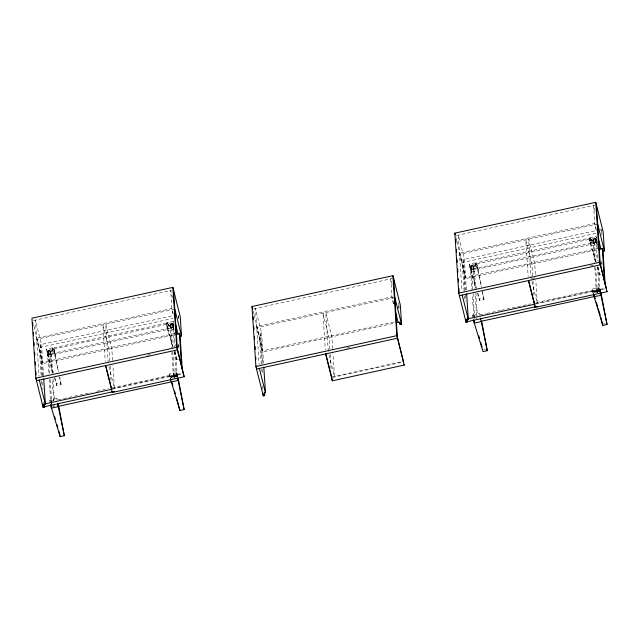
<?xml version="1.0" encoding="UTF-8"?>
<svg xmlns="http://www.w3.org/2000/svg" width="639" height="639" viewBox="0 0 639 639"><rect width="100%" height="100%" fill="white"/><g stroke="black" fill="none" stroke-linecap="round" stroke-linejoin="round"><path stroke-width="0.48" stroke-dasharray="3.19 2.4" d="M50.521 354.349C58.804 353.926 53.964 349.749 48.556 353.111L48.724 355.691A1.158 1.054 -3.7 0 0 50.106 356.466A1.158 1.054 -3.7 0 0 50.976 355.196L49.978 350.763L49.251 350.372M471.75 268.668L470.943 266.016L475.592 265.001L475.384 264.354L475.656 265.96L473.259 266.487M594.893 242.74C587.153 246.071 590.316 239.705 596.315 240.759L596.355 241.111M594.182 238.698C596.762 235.727 585.468 241.742 593.615 240.168L594.126 242.277M173.033 325.738A1.158 1.054 -3.7 0 0 171.651 324.963A1.158 1.054 -3.7 0 0 170.781 326.233L170.733 324.604M170.685 324.987L171.276 323.685M593.631 239.561L593.679 241.191A1.158 1.054 -3.7 0 1 594.55 239.921A1.158 1.054 -3.7 0 1 595.931 240.695L595.484 238.906L593.232 239.393L594.23 243.834A1.158 1.054 -3.7 0 0 595.612 244.609A1.158 1.054 -3.7 0 0 596.483 243.339L595.484 238.906M50.257 351.258L50.425 352.552A1.158 1.054 -3.7 0 0 49.043 351.777A1.158 1.054 -3.7 0 0 48.173 353.047L48.069 350.587M48.213 350.555L48.7 353.079L49.499 354.086M50.848 354.118L50.872 353.583L51.008 355.468M472.157 265.321L472.884 265.664L473.323 267.501A1.158 1.054 -3.7 0 0 471.941 266.727A1.158 1.054 -3.7 0 0 471.071 267.997L470.919 265.76L471.694 265.169M471.111 265.504L471.702 268.308L472.708 269.195M596.954 290.841L596.93 291.376L594.534 291.903L594.31 291.272L594.597 292.862L599.246 291.847L598.631 287.478L599.614 287.262L600.684 291.528M51.623 403.257L51.487 404.199M51.767 403.225L51.623 404.167L51.016 401.596M593.751 239.234L593.471 240.2M596.299 241.374L595.995 242.069M173.281 326.745L172.586 327.623M470.975 265.6L471.989 265.201M473.619 269.251L473.914 268.5L472.884 265.664L469.673 267.022L475.927 288.293M172.714 327.368L173.281 325.842M593.799 238.946L594.454 238.419M594.174 238.643L593.615 240.232M595.612 242.317L596.203 241.087L595.556 238.507M595.995 242.013L595.34 242.54M171.276 323.749L172.139 323.302M172.434 327.591L172.857 327.336M48.668 353.447L48.045 351.067L52.694 350.052L52.486 349.405L52.757 351.011L50.361 351.53M54.89 353.391L54.682 352.744M171.699 323.342L172.131 323.238C168.177 321.944 165.932 326.96 170.709 325.219L171.332 327.559M173.816 326.649C164.598 329.892 169.023 329.844 166.364 322.879L173.417 321.337L174.056 323.893M473.419 269.299C481.59 268.987 477.165 264.658 471.462 268.068L471.622 270.64A1.158 1.054 -3.7 0 0 473.012 271.423A1.158 1.054 -3.7 0 0 473.882 270.153L472.876 265.712M174.048 375.804C178.089 375.341 175.597 378.568 171.691 377.913L171.18 375.157L169.774 375.468L169.67 373.847L173.473 373.016L174.543 378.472M473.763 269.155L472.876 269.378L471.742 268.612M171.843 323.31L170.893 323.997L170.573 325.243M172.147 327.743L172.578 327.559M594.31 238.451L594.741 238.267M595.045 242.692L595.476 242.508M595.484 242.572L594.262 242.66M171.859 327.815L172.282 327.711M172.29 327.775L171.356 327.711M594.605 238.299L595.037 238.195M594.757 242.772L595.189 242.668M33.532 320.546L171.572 290.362M456.43 235.495L595.476 205.095M174.759 309.124L36.655 339.325L42.757 363.631L175.126 334.684M42.094 375.42L40.105 344.748L173.353 315.61M597.665 224.081L459.553 254.274L465.655 278.58L597.058 249.849M41.12 375.141L39.338 347.616L173.017 318.382M53.021 373.344L48.061 357.185L46.583 349.07L53.628 347.528L58.604 371.235M166.388 323.174L53.644 347.832L54.93 352.944L167.674 328.294L166.364 322.879M52.757 351.011L52.246 348.255L53.628 347.528M166.396 323.294L167.801 322.991L168.257 324.78L172.905 323.765L173.425 325.866M52.31 349.221L53.716 348.91L55.01 354.15L167.745 329.492L166.459 324.261L167.865 323.949L167.801 322.991M53.724 349.03L166.467 324.38M48.404 350.3L52.486 349.405M464.992 290.37L463.003 259.698L596.251 230.567M599.701 229.808L601.115 229.497L601.539 231.206M48.724 355.691L47.725 351.25C50.042 348.423 52.654 354.501 49.97 354.365M170.325 324.444L172.586 323.949L173.584 328.39A1.158 1.054 -3.7 0 1 172.714 329.66A1.158 1.054 -3.7 0 1 171.332 328.885L170.325 324.444L171.731 327.831M46.775 352.073L47.757 351.857M50.018 351.362L53.82 350.531L53.716 348.91M172.522 346.202L166.563 325.874L170.365 325.043M173.417 321.337L173.608 324.332L172.618 324.548L172.586 323.949M464.09 291.072L462.237 262.565L596.89 233.123M167.354 327.136L173.449 326.162M253.595 308.861L392.642 278.452M167.626 328.742L171.995 327.783M469.673 267.022L469.481 264.027L476.526 262.485L477.828 267.901L590.572 243.243L589.286 238.131L476.55 262.781M596.323 240.823L595.804 238.714L591.155 239.737L590.708 237.94L589.294 238.251L589.27 237.828L596.315 236.286L596.746 237.996M475.656 265.96L475.144 263.212L476.526 262.485M475.208 264.171L476.614 263.859L477.908 269.099L590.652 244.449L589.358 239.21L590.763 238.898L590.708 237.94M476.622 263.979L589.366 239.329M471.302 265.249L475.384 264.354M472.916 266.311L476.718 265.481L476.614 263.859M595.708 262.102L589.462 240.831L593.264 240M595.524 239.505L596.506 239.29L596.315 236.286M175.046 333.486L42.677 362.433L36.575 338.127L171.867 308.541L173.273 314.148M477.812 267.597L470.767 269.139L470.959 272.142L478.004 270.601L477.812 267.597L481.694 287.167M597.601 241.406L590.556 242.948L590.748 245.943L597.792 244.402L596.506 239.29M473.906 270.425L473.779 268.532L477.581 267.701L477.788 268.348M594.23 242.516L590.324 243.044L590.524 243.691M597.952 248.435L465.583 277.382L459.473 253.076L594.765 223.498L596.642 230.975M394.822 297.439L256.718 327.639L262.821 351.945L394.215 323.206M147.218 355.284L150.133 354.653M262.142 363.535L260.169 333.063L261.583 332.751L255.472 308.445L259.107 364.486M261.247 364.438L259.402 335.93L260.816 335.619L260.169 333.063M532.239 278.524L535.155 277.885M590.516 265.776L593.423 265.145M60.929 382.977L61.048 384.774L56.823 385.7L56.703 383.903L60.929 382.977L59.762 377.106M178.297 359.134L176.604 359.501L176.492 357.704L178.185 357.337M483.835 297.926L483.947 299.723L479.721 300.649L479.601 298.852L483.835 297.926L482.469 291.08M601.195 274.091L599.51 274.458L599.39 272.661L601.083 272.286M394.143 322.008L262.741 350.739L256.638 326.441L391.931 296.855L393.808 304.332M50.074 403.041L49.882 400.046L50.864 399.83L51.591 402.706M51.36 402.219L50.904 400.429L53.165 399.934L53.125 399.335L56.927 398.504L57.358 400.206M176.348 376.89L176.22 374.917A1.158 1.054 -3.7 0 0 174.83 374.134A1.158 1.054 -3.7 0 0 173.96 375.405L173.512 373.615L176.715 372.305L178.001 377.425M57.997 399.79L91.042 392.562M96.872 391.284L108.534 388.736M112.424 387.889L169.766 375.349L170.621 378.759M111.553 388.72L183.433 373.008M176.715 372.305L176.907 375.309L169.862 376.85L171.244 376.115M112.504 389.087L182.498 373.815M171.691 377.913C170.869 375.213 171.883 377.473 174.032 376.427L173.936 375.133M52.861 406.053L54.595 405.677M52.773 406.763L54.603 406.364M472.98 317.99L472.78 314.995L473.771 314.779L474.729 318.613M594.534 291.903L594.086 290.114L592.673 290.418L592.569 288.804L596.371 287.973L597.337 291.807A1.158 1.054 -3.7 0 0 597.617 292.287M599.118 289.866A1.158 1.054 -3.7 0 0 597.737 289.092A1.158 1.054 -3.7 0 0 596.866 290.362L596.411 288.572L598.671 288.077M479.929 314.955L485.76 313.677M486.726 313.469L500.337 310.49M501.311 310.274L530.466 303.9M536.297 302.63L592.665 290.298L593.399 293.301M534.46 303.677L606.331 287.957M593.192 293.509L592.736 291.384L594.142 291.072L594.086 290.114M535.905 303.964L604.957 288.868L605.389 290.569M594.326 291.256L597.289 290.609M592.76 291.799L599.813 290.258L599.614 287.262M346.881 348.063L349.797 347.424M331.617 377.034L403.489 361.323M332.631 377.425L402.562 362.129M483.755 349.637L485.44 349.269M603.535 323.446L605.229 323.078M48.404 350.356L49.083 350.244M598.447 290.841L597.281 290.553L596.786 291.408M174.639 375.612L173.864 376.203L174.231 377.825M594.893 238.227L595.308 238.267M171.995 323.27L172.402 323.31M471.558 265.265L472.461 265.544M472.876 269.323L473.307 269.315M597.401 290.593L598.727 291.057M48.652 350.252L49.259 350.428M50.409 354.365L49.666 354.278M174.495 375.644L174.926 375.636M471.846 265.225L472.293 265.297M472.564 269.227L473.012 269.291M174.79 375.668L175.541 375.892M48.947 350.276L49.698 350.499M49.978 354.429L48.844 353.655M594.629 242.788L594.23 242.453M172.258 323.286L172.802 323.582M49.363 354.118L49.802 354.246M598.439 290.785L598.959 291.304M175.405 375.924L176.204 376.922M49.562 350.587L50.257 351.322M594.406 242.692L593.232 239.393M172.49 323.382L174.191 329.604L167.849 330.994L167.65 327.991L173.177 346.562M598.583 291.088L599.102 291.879M472.74 265.696L474.481 271.367L475.56 288.013M598.959 291.24L599.246 291.847M590.947 239.09L591.155 239.737M168.049 324.133L168.257 324.78M595.7 238.475L597.201 260.984M172.802 323.526L174.359 347.009M597.169 266.854L599.51 274.458M477.381 293.045L479.721 300.649M174.271 351.905L176.604 359.501M54.483 378.096L56.823 385.7M596.355 262.445L589.27 237.828M597.737 267.086L599.39 272.661M476.566 288.636L469.481 264.027M477.948 293.285L479.601 298.852M174.559 351.21L176.492 357.704M53.388 372.761L46.583 349.07M54.77 377.401L56.703 383.903M595.013 211.11L593.599 205.502L594.845 224.696L596.722 232.173M595.804 239.441L597.09 244.561L597.473 250.432M590.763 238.898L591.219 240.695M599.813 290.258L600.237 291.967M599.981 291.68L598.911 287.414L597.577 266.854M598.631 287.478L599.789 294.148M597.161 292.295L596.091 288.029L594.574 264.538M594.142 291.072L594.597 292.862M592.569 288.804L593.855 293.916M592.736 291.384L593.703 295.218M531.88 281.559L537.279 303.062L535.801 280.305M476.718 265.481L481.375 287.103M475.144 263.212L475.592 265.001M470.624 266.207L471.622 270.64M463.003 259.698L463.65 262.262L465.448 289.962M476.734 315.93L474.977 293.668M476.574 317.639L476.918 318.997M455.974 237.62L456.701 240.504M456.941 241.462L462.237 262.565M473.914 316.545L472.157 294.283M472.78 314.995L473.211 316.704M392.17 284.475L390.764 278.868L392.003 298.054L393.888 305.53M329.037 354.917L334.437 376.419L332.967 353.663M253.14 310.985L253.859 313.861M254.098 314.819L259.402 335.93M178.425 315.402L179.048 320.075M172.578 298.03L170.701 290.553L171.939 309.739L173.353 315.346M173.608 324.332L174.04 326.042M167.865 323.949L168.313 325.738M176.907 375.309L177.338 377.01M177.083 376.722L176.013 372.465L174.679 351.905M175.725 372.521L176.859 378.943M171.18 375.157L171.635 376.954M169.67 373.847L170.956 378.967M169.838 376.427L170.797 380.261M108.973 366.61L114.373 388.105L112.903 365.348M53.82 350.531L58.277 371.179M52.246 348.255L52.694 350.052M49.978 350.763L50.425 352.552M47.725 351.25L48.173 353.047M40.105 344.748L40.752 347.304L42.597 375.812M53.836 400.98L52.071 378.711M53.125 399.335L53.604 401.252M34.035 326.505L39.338 347.616M49.882 400.046L50.313 401.747M601.555 262.853L601.954 264.794M482.365 291.959L483.947 299.723M178.065 344.988L178.656 347.904M59.467 377.01L61.048 384.774M601.483 260.976L602.257 264.889M178.193 344.062L178.776 347.001M596.898 291.064L596.834 290.09M601.754 232.061L601.946 235.024M601.115 229.497L601.243 231.478M597.721 254.346L598.168 261.199M598.543 267.078L600.197 292.534M596.315 240.759L596.514 243.611M594.126 242.213L594.23 243.834M595.348 261.822L594.27 245.176L592.984 240.056L594.51 263.556M595.732 267.693L597.441 293.429M596.371 287.973L596.411 288.572M589.358 239.21L589.462 240.831M535.418 274.363L534.715 263.484L528.605 239.178L531.169 278.756M532.662 275.968L531.896 264.099L525.793 239.793L528.157 276.399M532.982 280.92L534.012 296.752M479.937 315.075L479.825 313.453L473.811 315.378L473.771 314.779M475.879 292.91L477.341 315.426M473.195 266.255L474.657 288.772M472.804 289.611L471.662 271.982L470.376 266.87L471.838 289.387M473.06 293.525L474.521 316.041M466.39 289.866L464.417 259.394L458.315 235.088L461.941 291.12M465.296 295.09L465.695 301.257M464.409 295.993L464.593 298.94M398.92 305.418L399.103 308.294M398.281 302.862L398.401 304.779M398.464 305.738L398.648 308.621M332.647 348.718L331.873 336.841L325.77 312.535L328.334 352.113M329.828 349.333L329.053 337.456L322.951 313.158L325.323 349.765M330.147 354.278L331.17 370.109M261.583 332.751L263.556 363.224M260.816 335.619L262.597 363.144M262.525 369.43L262.781 373.368M261.567 369.35L261.694 371.315M262.653 386.06L262.972 390.98M178.273 315.506L178.473 318.51M174.375 332.544L175.078 343.311M175.142 344.293L175.27 346.25M175.581 351.146L177.299 377.577M173.417 325.81L173.616 328.662M171.228 327.264L171.332 328.885M172.514 347.848L171.372 330.219L170.086 325.107L171.54 347.624M172.762 351.762L174.479 378.192L173.193 373.08L171.859 352.52M173.473 373.016L173.512 373.615M166.459 324.261L166.563 325.874M112.584 360.404L111.809 348.527L105.707 324.229L108.207 362.816M109.764 361.019L108.997 349.142L102.887 324.844L105.259 361.45M110.084 365.963L111.17 382.785M56.927 398.504L57.031 400.118M52.662 373.056L51.583 356.418L50.297 351.298L51.759 373.815M53.045 378.935L54.435 400.469M51.999 406.18L51.831 403.664A1.158 1.054 -3.7 0 0 51.935 403.92M49.842 373.679L48.764 357.033L47.478 351.913L48.876 373.456M50.225 379.55L51.807 404.024M50.864 399.83L50.904 400.429M49.251 379.326L50.585 399.886M43.556 375.9L41.519 344.437L35.409 320.139L39.043 376.171M42.541 382.346L42.989 389.271M43.827 402.139L43.987 404.711M41.503 381.036L41.759 384.974M474.41 316.377A1.158 1.054 -3.7 0 1 475.128 315.898M599.59 291.312A1.158 1.054 -3.7 0 1 599.254 292.327M52.23 400.949A1.158 1.054 -3.7 0 1 52.829 400.965M176.691 376.363A1.158 1.054 -3.7 0 1 176.668 376.906M174.95 377.505A1.158 1.054 -3.7 0 1 174.439 376.858M54.914 352.648L47.869 354.19L48.061 357.185L55.106 355.643L54.914 352.648"/><path stroke-width="0.96" d="M176.1 334.469L179.455 333.734L180.102 336.298L181.508 335.986L180.262 316.8L172.873 287.374L31.95 318.19L35.832 378.16L43.22 407.578L44.634 407.275L44.506 405.302M466.646 293.796L468.299 319.356L466.893 319.668L467.532 322.224L466.127 322.535L458.738 293.109L454.848 233.147L595.78 202.331L603.168 231.749L604.406 250.943L603 251.247L602.353 248.691L598.999 249.426M264.506 392.634L264.698 395.581L263.284 395.892L255.896 366.474L252.014 306.504L392.937 275.689L400.326 305.115L401.572 324.3L400.166 324.612L399.519 322.048L396.164 322.783M35.832 378.16L176.763 347.344L172.873 287.374M458.738 293.109L599.662 262.294L595.78 202.331M459.377 295.673L600.301 264.858L596.419 204.887M44.922 403.904L112.033 389.223M43.748 378.847L45.401 404.407L43.987 404.711L44.634 407.275M114.621 391.356L44.594 406.676L43.955 404.112M105.531 365.62L112.28 392.482L184.152 376.762L177.322 348.702M467.828 318.853L534.931 304.18M255.896 366.474L396.819 335.659L392.937 275.689M537.519 306.313L467.492 321.625L466.853 319.069M528.429 280.569L535.178 307.431L607.05 291.719L607.01 291.12M481.287 321.265L594.03 296.616L593.383 294.06M474.114 320.858L474.258 323.11L483.02 351.626L487.253 350.699L481.311 321.569L474.258 323.11L473.403 319.7M50.505 404.743L60.122 436.669L64.347 435.742L58.796 406.556M170.485 379.103L179.91 410.478L184.136 409.551L178.193 378.4M263.811 367.161L265.465 392.721L264.051 393.025L264.698 395.581M325.594 353.934L332.344 380.796L404.215 365.077L404.175 364.478M593.407 294.355L602.809 325.427L607.034 324.508L600.9 292.374M594.406 295.777L595.236 298.557M596.339 302.271L597.721 306.92M598.272 308.773L600.205 315.275M600.756 317.128L602.809 325.427M478.763 335.898L479.593 338.678M480.696 342.392L482.078 347.041M172.059 382.681L172.889 385.469M174.543 391.036L175.374 393.824M176.476 397.538L179.91 410.478M54.483 416.301L55.313 419.088M56.967 424.655L57.798 427.443M58.9 431.157L59.731 433.945M597.665 224.081L604.406 250.943M598.368 238.714L600.948 248.994M600.229 263.651L606.371 288.556M599.662 262.294L607.05 291.719M600.452 292.814L607.034 324.508M528.589 280.305L534.46 303.677M480.448 318.158L481.311 321.569M454.848 233.147L455.28 234.848M462.197 295.05L468.299 319.356M394.822 297.439L401.572 324.3M395.293 311.137L398.113 322.36M397.386 337.017L403.528 361.922M396.819 335.659L404.215 365.077M325.754 353.663L331.385 376.099M252.014 306.504L252.653 309.068M259.362 368.415L265.465 392.721M174.759 309.124L181.508 335.986M175.461 323.765L178.049 334.045M176.763 347.344L184.152 376.762M177.554 377.865L184.136 409.551M105.922 366.291L111.553 388.72M57.885 403.409L58.309 405.118M57.742 403.76L58.389 406.316L178.193 380.421L178.049 378.176M57.55 403.209L64.347 435.742M39.298 380.101L45.401 404.407M57.997 403.96L58.189 404.822M481.502 320.53L487.253 350.699M602.976 250.855L605.157 284.499M602.329 248.299L604.51 281.943M600.948 293.125L601.091 295.378L594.03 296.616M535.178 307.431L534.332 301.696M465.935 319.58L466.127 322.535M455.751 239.633L455.942 242.588M456.382 249.466L456.573 252.413M457.021 259.298L457.212 262.246M457.66 269.131L457.851 272.078M458.291 278.955L458.482 281.911M458.93 288.788L459.121 291.735M400.038 322.687L400.166 324.612M393.584 278.253L397.466 338.215L256.543 369.03L256.351 366.083M332.344 380.796L331.617 377.034M263.156 393.928L263.284 395.892M253.164 316.928L253.356 319.875M253.803 326.761L253.995 329.708M254.442 336.593L254.634 339.541M255.073 346.418L255.265 349.373M255.776 357.233L255.904 359.198M180.006 334.916L182.251 369.55M179.431 333.35L181.612 366.986M173.52 289.938L177.402 349.9L36.479 380.716L36.351 378.751M112.24 391.883L112.28 392.482M58.213 403.616L58.405 406.62L51.36 408.153L51.168 405.158M60.002 434.871L60.122 436.669M43.037 404.631L43.22 407.578M32.717 322.719L32.909 325.666M33.356 332.552L33.547 335.499M33.995 342.376L34.186 345.332M34.634 352.209L34.818 355.156M35.265 362.041L35.457 364.989M35.904 371.874L36.096 374.821"/></g></svg>
